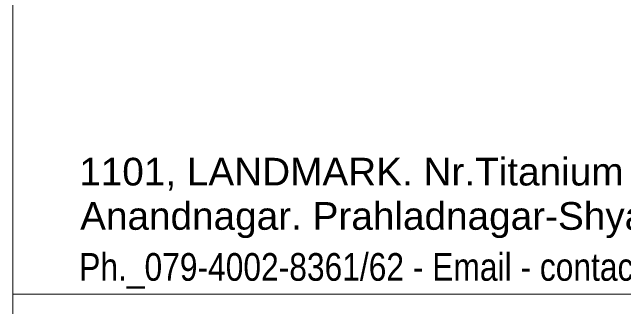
# Model space of a CAD drawing. Header units: millimetres. Extents: x 1112055 to 3390982, y -148532 to 766891.
# Drawn here: x 2073381 to 2075333, y 358924 to 359866 of the extents above; entities that cross this region are included whole.
import ezdxf

# ---------------------------------------------------------------- set-up
doc = ezdxf.new("R2010")
doc.units = ezdxf.units.MM
doc.layers.add('B TITLE BLOCK', color=250, linetype='Continuous', lineweight=0)
doc.layers.add('P_TITLE BLOCK TEXT', color=7, linetype='Continuous', lineweight=9)
doc.styles.add('SWINC', font='swissc.ttf')

msp = doc.modelspace()

# ---------------------------------------------------------------- linework, layer by layer
at = {"layer": 'B TITLE BLOCK', "color": 250, "lineweight": 0, "const_width": 3.38400051437801}
for points in [[(2073382.384186743, 351224.0913776029), (2077440.810895424, 351224.0913776029), (2077440.810895424, 384179.8914889678), (2073382.384186743, 384179.8914889678)], [(2077440.810895424, 360556.3812942049), (2073382.384186743, 360556.3812942049), (2073382.384186743, 358964.9772167838), (2077440.810895424, 358964.9772167838)], [(2077440.810895424, 351224.0913776029), (2073382.384186743, 351224.0913776029), (2073382.384186743, 358964.9772167838), (2077440.810895424, 358964.9772167838)]]:
    msp.add_lwpolyline(points, close=True, dxfattribs=at)

# ---------------------------------------------------------------- texts
at = {"layer": 'P_TITLE BLOCK TEXT', "lineweight": 0, "char_height": 88.47691352364662, "attachment_point": 7, "style": 'SWINC'}
for s, insert in [('\\A1;{\\pql;\\fArial|b0|i0|c0|p34;1101, LANDMARK. Nr.Titanium City Centre. Opp.Seema Hall.}', (2073594.538780772, 359285.3290794303)), ('\\A1;{\\pql;\\fArial|b0|i0|c0|p34;Anandnagar. Prahladnagar-Shyamal road. Ahmedabad-380015. (O)}', (2073597.517560611, 359143.7830053208))]:
    msp.add_mtext(s, dxfattribs=dict(at, insert=insert))
at = {"layer": 'P_TITLE BLOCK TEXT', "lineweight": 0, "insert": (2073594.543291797, 358982.0176367104), "char_height": 88.47691352364662, "width": 2571.846334514785, "attachment_point": 7, "style": 'SWINC'}
msp.add_mtext('\\A1;\\pxql;Ph._079-4002-8361/62 - Email - contact@99studio.in   ', dxfattribs=at)

doc.saveas('drawing.dxf')
